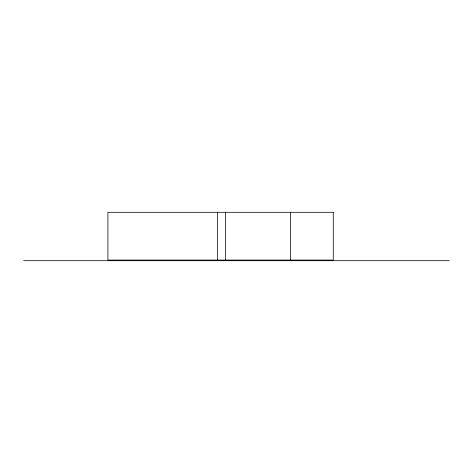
<?xml version="1.0" encoding="UTF-8"?>
<svg xmlns="http://www.w3.org/2000/svg" width="473" height="473" viewBox="0 0 473 473"><rect width="100%" height="100%" fill="white"/><g stroke="black" fill="none" stroke-linecap="round" stroke-linejoin="round"><path stroke-width="0.71" d="M23.65 260.694L449.35 260.694M290.558 212.306L290.558 260.079M225.574 212.306L225.574 260.079M217.42 212.306L217.42 260.079M333.258 212.306L107.909 212.306L107.909 260.079L333.258 260.079L333.258 212.306"/></g></svg>
